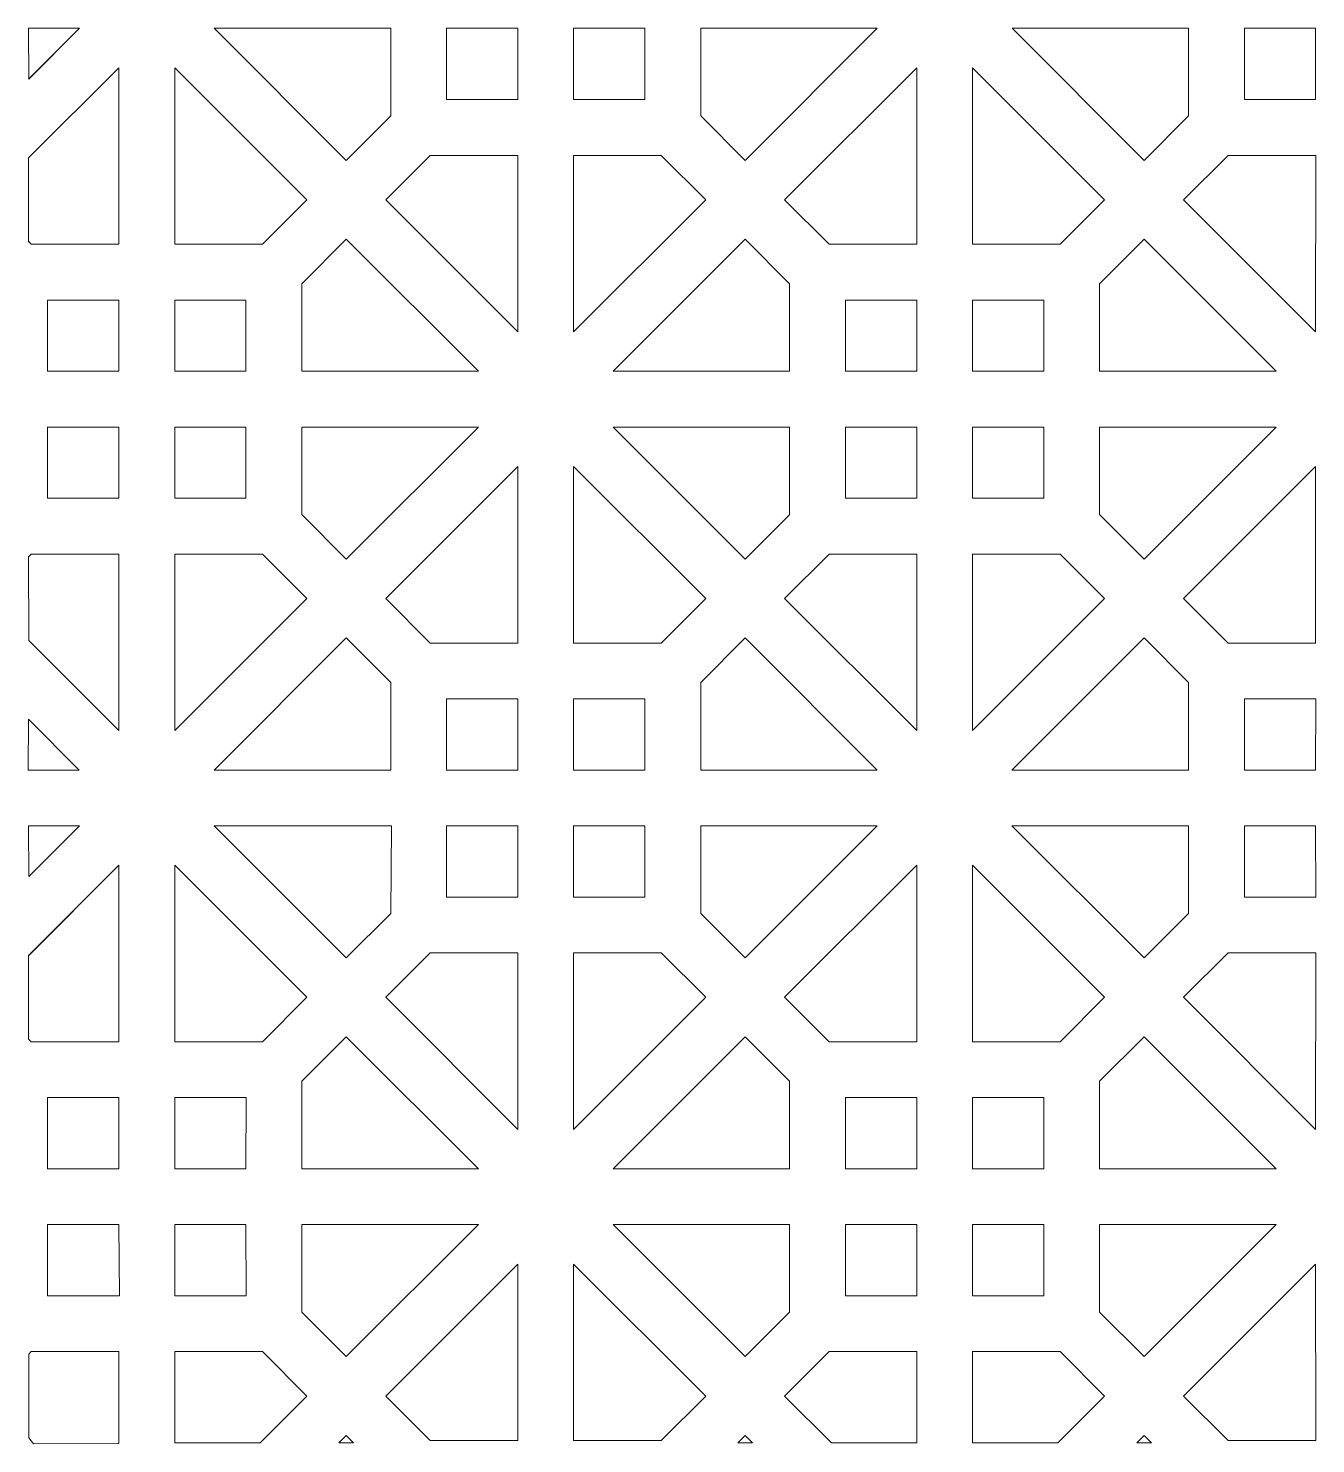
# Model space of a CAD drawing. Header units: centimetres. Extents: x -89 to 89, y -100 to 100.
# Drawn here: x -88.7 to -47.17, y -100.01 to -54.33 of the extents above; entities that cross this region are included whole.
import ezdxf

# ---------------------------------------------------------------- set-up
doc = ezdxf.new("R2010")
doc.units = ezdxf.units.CM
doc.header["$MEASUREMENT"] = 0
doc.layers.add('layer 1', color=7, linetype='Continuous')

msp = doc.modelspace()

# ---------------------------------------------------------------- linework, layer by layer
at = {"layer": 'layer 1', "color": 250, "lineweight": 9}
for points in [[(-88.68716, -55.97206), (-88.68716, -55.97206), (-87.04897, -54.33388), (-87.04897, -54.33388)], [(-88.68716, -55.97206), (-88.68716, -55.97206), (-87.04897, -54.33388), (-87.04897, -54.33388)], [(-88.6033, -97.04199), (-88.6033, -97.04199), (-88.6865, -97.12556), (-88.6865, -97.12556)], [(-88.6033, -97.04199), (-88.6033, -97.04199), (-88.6865, -97.12556), (-88.6865, -97.12556)]]:
    msp.add_open_spline(points, degree=3, dxfattribs=at)
at = {"layer": 'layer 1', "color": 230, "lineweight": 9}
for points, knots in [([(-87.04897, -54.33388), (-87.04897, -54.33388), (-88.68714, -54.3339), (-88.68714, -54.3339), (-88.68714, -54.3339), (-88.68714, -54.3339), (-88.68652, -55.97179), (-88.68652, -55.97179), (-88.68652, -55.97179), (-88.68652, -55.97179), (-87.04897, -54.33388), (-87.04897, -54.33388)], [0, 0, 0, 0, 0.25, 0.25, 0.25, 0.25, 0.5, 0.5, 0.5, 0.5, 1, 1, 1, 1]), ([(-82.70337, -54.3339), (-82.70337, -54.3339), (-78.44156, -58.59571), (-78.44156, -58.59571), (-78.44156, -58.59571), (-78.44156, -58.59571), (-77.00622, -57.16073), (-77.00622, -57.16073), (-77.00622, -57.16073), (-77.00622, -57.16073), (-77.00621, -54.33363), (-77.00621, -54.33363), (-77.00621, -54.33363), (-77.00621, -54.33363), (-82.70337, -54.3339), (-82.70337, -54.3339)], [0, 0, 0, 0, 0.2, 0.2, 0.2, 0.2, 0.4, 0.4, 0.4, 0.4, 0.6, 0.6, 0.6, 0.6, 1, 1, 1, 1]), ([(-75.20685, -54.3339), (-75.20685, -54.3339), (-72.90683, -54.3339), (-72.90683, -54.3339), (-72.90683, -54.3339), (-72.90683, -54.3339), (-72.90619, -56.63359), (-72.90619, -56.63359), (-72.90619, -56.63359), (-72.90619, -56.63359), (-75.20621, -56.63359), (-75.20621, -56.63359), (-75.20621, -56.63359), (-75.20621, -56.63359), (-75.20685, -54.3339), (-75.20685, -54.3339)], [0, 0, 0, 0, 0.2, 0.2, 0.2, 0.2, 0.4, 0.4, 0.4, 0.4, 0.6, 0.6, 0.6, 0.6, 1, 1, 1, 1]), ([(-71.10683, -56.63387), (-71.10683, -56.63387), (-68.80685, -56.63386), (-68.80685, -56.63386), (-68.80685, -56.63386), (-68.80685, -56.63386), (-68.80622, -54.33363), (-68.80622, -54.33363), (-68.80622, -54.33363), (-68.80622, -54.33363), (-71.10619, -54.33364), (-71.10619, -54.33364), (-71.10619, -54.33364), (-71.10619, -54.33364), (-71.10683, -56.63387), (-71.10683, -56.63387)], [0, 0, 0, 0, 0.2, 0.2, 0.2, 0.2, 0.4, 0.4, 0.4, 0.4, 0.6, 0.6, 0.6, 0.6, 1, 1, 1, 1]), ([(-67.00685, -57.16107), (-67.00685, -57.16107), (-67.00685, -54.3339), (-67.00685, -54.3339), (-67.00685, -54.3339), (-67.00685, -54.3339), (-61.30965, -54.33363), (-61.30965, -54.33363), (-61.30965, -54.33363), (-61.30965, -54.33363), (-65.57152, -58.59548), (-65.57152, -58.59548), (-65.57152, -58.59548), (-65.57152, -58.59548), (-67.00685, -57.16107), (-67.00685, -57.16107)], [0, 0, 0, 0, 0.2, 0.2, 0.2, 0.2, 0.4, 0.4, 0.4, 0.4, 0.6, 0.6, 0.6, 0.6, 1, 1, 1, 1]), ([(-51.26808, -54.3339), (-51.26808, -54.3339), (-51.26808, -57.1612), (-51.26808, -57.1612), (-51.26808, -57.1612), (-51.26808, -57.1612), (-52.70208, -58.59556), (-52.70208, -58.59556), (-52.70208, -58.59556), (-52.70208, -58.59556), (-56.96403, -54.33363), (-56.96403, -54.33363), (-56.96403, -54.33363), (-56.96403, -54.33363), (-51.26808, -54.3339), (-51.26808, -54.3339)], [0, 0, 0, 0, 0.2, 0.2, 0.2, 0.2, 0.4, 0.4, 0.4, 0.4, 0.6, 0.6, 0.6, 0.6, 1, 1, 1, 1]), ([(-47.1681, -56.63394), (-47.1681, -56.63394), (-47.1681, -54.3339), (-47.1681, -54.3339), (-47.1681, -54.3339), (-47.1681, -54.3339), (-49.46745, -54.33363), (-49.46745, -54.33363), (-49.46745, -54.33363), (-49.46745, -54.33363), (-49.46744, -56.63367), (-49.46744, -56.63367), (-49.46744, -56.63367), (-49.46744, -56.63367), (-47.1681, -56.63394), (-47.1681, -56.63394)], [0, 0, 0, 0, 0.2, 0.2, 0.2, 0.2, 0.4, 0.4, 0.4, 0.4, 0.6, 0.6, 0.6, 0.6, 1, 1, 1, 1]), ([(-88.68713, -61.21945), (-88.68713, -61.21945), (-88.68715, -58.51765), (-88.68715, -58.51765), (-88.68715, -58.51765), (-88.68715, -58.51765), (-85.77555, -55.60642), (-85.77555, -55.60642), (-85.77555, -55.60642), (-85.77555, -55.60642), (-85.77553, -61.30295), (-85.77553, -61.30295), (-85.77553, -61.30295), (-85.77553, -61.30295), (-88.60275, -61.30295), (-88.60275, -61.30295), (-88.60275, -61.30295), (-88.60275, -61.30295), (-88.68713, -61.21945), (-88.68713, -61.21945)], [0, 0, 0, 0, 0.16666667, 0.16666667, 0.16666667, 0.16666667, 0.33333333, 0.33333333, 0.33333333, 0.33333333, 0.5, 0.5, 0.5, 0.5, 0.66666667, 0.66666667, 0.66666667, 0.66666667, 1, 1, 1, 1]), ([(-79.71433, -59.86854), (-79.71433, -59.86854), (-83.97617, -55.60669), (-83.97617, -55.60669), (-83.97617, -55.60669), (-83.97617, -55.60669), (-83.97553, -61.30295), (-83.97553, -61.30295), (-83.97553, -61.30295), (-83.97553, -61.30295), (-81.14838, -61.30295), (-81.14838, -61.30295), (-81.14838, -61.30295), (-81.14838, -61.30295), (-79.71433, -59.86854), (-79.71433, -59.86854)], [0, 0, 0, 0, 0.2, 0.2, 0.2, 0.2, 0.4, 0.4, 0.4, 0.4, 0.6, 0.6, 0.6, 0.6, 1, 1, 1, 1]), ([(-60.03746, -55.60671), (-60.03746, -55.60671), (-64.29933, -59.86861), (-64.29933, -59.86861), (-64.29933, -59.86861), (-64.29933, -59.86861), (-62.86401, -61.30302), (-62.86401, -61.30302), (-62.86401, -61.30302), (-62.86401, -61.30302), (-60.03682, -61.30302), (-60.03682, -61.30302), (-60.03682, -61.30302), (-60.03682, -61.30302), (-60.03746, -55.60671), (-60.03746, -55.60671)], [0, 0, 0, 0, 0.2, 0.2, 0.2, 0.2, 0.4, 0.4, 0.4, 0.4, 0.6, 0.6, 0.6, 0.6, 1, 1, 1, 1]), ([(-53.97552, -59.86863), (-53.97552, -59.86863), (-58.23746, -55.6067), (-58.23746, -55.6067), (-58.23746, -55.6067), (-58.23746, -55.6067), (-58.23682, -61.30301), (-58.23682, -61.30301), (-58.23682, -61.30301), (-58.23682, -61.30301), (-55.40952, -61.30303), (-55.40952, -61.30303), (-55.40952, -61.30303), (-55.40952, -61.30303), (-53.97552, -59.86863), (-53.97552, -59.86863)], [0, 0, 0, 0, 0.2, 0.2, 0.2, 0.2, 0.4, 0.4, 0.4, 0.4, 0.6, 0.6, 0.6, 0.6, 1, 1, 1, 1]), ([(-77.16877, -59.86851), (-77.16877, -59.86851), (-72.90683, -64.13044), (-72.90683, -64.13044), (-72.90683, -64.13044), (-72.90683, -64.13044), (-72.90619, -58.43359), (-72.90619, -58.43359), (-72.90619, -58.43359), (-72.90619, -58.43359), (-75.73349, -58.43357), (-75.73349, -58.43357), (-75.73349, -58.43357), (-75.73349, -58.43357), (-77.16877, -59.86851), (-77.16877, -59.86851)], [0, 0, 0, 0, 0.2, 0.2, 0.2, 0.2, 0.4, 0.4, 0.4, 0.4, 0.6, 0.6, 0.6, 0.6, 1, 1, 1, 1]), ([(-71.10683, -64.13043), (-71.10683, -64.13043), (-66.84496, -59.86853), (-66.84496, -59.86853), (-66.84496, -59.86853), (-66.84496, -59.86853), (-68.279, -58.43358), (-68.279, -58.43358), (-68.279, -58.43358), (-68.279, -58.43358), (-71.10619, -58.43358), (-71.10619, -58.43358), (-71.10619, -58.43358), (-71.10619, -58.43358), (-71.10683, -64.13043), (-71.10683, -64.13043)], [0, 0, 0, 0, 0.2, 0.2, 0.2, 0.2, 0.4, 0.4, 0.4, 0.4, 0.6, 0.6, 0.6, 0.6, 1, 1, 1, 1]), ([(-51.42994, -59.86862), (-51.42994, -59.86862), (-47.1681, -64.13047), (-47.1681, -64.13047), (-47.1681, -64.13047), (-47.1681, -64.13047), (-47.16746, -58.43367), (-47.16746, -58.43367), (-47.16746, -58.43367), (-47.16746, -58.43367), (-49.99461, -58.43367), (-49.99461, -58.43367), (-49.99461, -58.43367), (-49.99461, -58.43367), (-51.42994, -59.86862), (-51.42994, -59.86862)], [0, 0, 0, 0, 0.2, 0.2, 0.2, 0.2, 0.4, 0.4, 0.4, 0.4, 0.6, 0.6, 0.6, 0.6, 1, 1, 1, 1]), ([(-79.87619, -65.40326), (-79.87619, -65.40326), (-79.87619, -62.57596), (-79.87619, -62.57596), (-79.87619, -62.57596), (-79.87619, -62.57596), (-78.44091, -61.14106), (-78.44091, -61.14106), (-78.44091, -61.14106), (-78.44091, -61.14106), (-74.17896, -65.40299), (-74.17896, -65.40299), (-74.17896, -65.40299), (-74.17896, -65.40299), (-79.87619, -65.40326), (-79.87619, -65.40326)], [0, 0, 0, 0, 0.2, 0.2, 0.2, 0.2, 0.4, 0.4, 0.4, 0.4, 0.6, 0.6, 0.6, 0.6, 1, 1, 1, 1]), ([(-64.13744, -62.57607), (-64.13744, -62.57607), (-64.13744, -65.40324), (-64.13744, -65.40324), (-64.13744, -65.40324), (-64.13744, -65.40324), (-69.83336, -65.40297), (-69.83336, -65.40297), (-69.83336, -65.40297), (-69.83336, -65.40297), (-65.57149, -61.14112), (-65.57149, -61.14112), (-65.57149, -61.14112), (-65.57149, -61.14112), (-64.13744, -62.57607), (-64.13744, -62.57607)], [0, 0, 0, 0, 0.2, 0.2, 0.2, 0.2, 0.4, 0.4, 0.4, 0.4, 0.6, 0.6, 0.6, 0.6, 1, 1, 1, 1]), ([(-48.44092, -65.40324), (-48.44092, -65.40324), (-52.70273, -61.14143), (-52.70273, -61.14143), (-52.70273, -61.14143), (-52.70273, -61.14143), (-54.13679, -62.57587), (-54.13679, -62.57587), (-54.13679, -62.57587), (-54.13679, -62.57587), (-54.1368, -65.40297), (-54.1368, -65.40297), (-54.1368, -65.40297), (-54.1368, -65.40297), (-48.44092, -65.40324), (-48.44092, -65.40324)], [0, 0, 0, 0, 0.2, 0.2, 0.2, 0.2, 0.4, 0.4, 0.4, 0.4, 0.6, 0.6, 0.6, 0.6, 1, 1, 1, 1]), ([(-88.07619, -65.40326), (-88.07619, -65.40326), (-85.77617, -65.40326), (-85.77617, -65.40326), (-85.77617, -65.40326), (-85.77617, -65.40326), (-85.77552, -63.10295), (-85.77552, -63.10295), (-85.77552, -63.10295), (-85.77552, -63.10295), (-88.07555, -63.10295), (-88.07555, -63.10295), (-88.07555, -63.10295), (-88.07555, -63.10295), (-88.07619, -65.40326), (-88.07619, -65.40326)], [0, 0, 0, 0, 0.2, 0.2, 0.2, 0.2, 0.4, 0.4, 0.4, 0.4, 0.6, 0.6, 0.6, 0.6, 1, 1, 1, 1]), ([(-83.97617, -63.10322), (-83.97617, -63.10322), (-83.97617, -65.40326), (-83.97617, -65.40326), (-83.97617, -65.40326), (-83.97617, -65.40326), (-81.67554, -65.40299), (-81.67554, -65.40299), (-81.67554, -65.40299), (-81.67554, -65.40299), (-81.67555, -63.10295), (-81.67555, -63.10295), (-81.67555, -63.10295), (-81.67555, -63.10295), (-83.97617, -63.10322), (-83.97617, -63.10322)], [0, 0, 0, 0, 0.2, 0.2, 0.2, 0.2, 0.4, 0.4, 0.4, 0.4, 0.6, 0.6, 0.6, 0.6, 1, 1, 1, 1]), ([(-60.03746, -63.10327), (-60.03746, -63.10327), (-62.33744, -63.10328), (-62.33744, -63.10328), (-62.33744, -63.10328), (-62.33744, -63.10328), (-62.33679, -65.40297), (-62.33679, -65.40297), (-62.33679, -65.40297), (-62.33679, -65.40297), (-60.03682, -65.40296), (-60.03682, -65.40296), (-60.03682, -65.40296), (-60.03682, -65.40296), (-60.03746, -63.10327), (-60.03746, -63.10327)], [0, 0, 0, 0, 0.2, 0.2, 0.2, 0.2, 0.4, 0.4, 0.4, 0.4, 0.6, 0.6, 0.6, 0.6, 1, 1, 1, 1]), ([(-55.93744, -65.40324), (-55.93744, -65.40324), (-58.23746, -65.40324), (-58.23746, -65.40324), (-58.23746, -65.40324), (-58.23746, -65.40324), (-58.23682, -63.10301), (-58.23682, -63.10301), (-58.23682, -63.10301), (-58.23682, -63.10301), (-55.9368, -63.10301), (-55.9368, -63.10301), (-55.9368, -63.10301), (-55.9368, -63.10301), (-55.93744, -65.40324), (-55.93744, -65.40324)], [0, 0, 0, 0, 0.2, 0.2, 0.2, 0.2, 0.4, 0.4, 0.4, 0.4, 0.6, 0.6, 0.6, 0.6, 1, 1, 1, 1]), ([(-88.07619, -67.20326), (-88.07619, -67.20326), (-85.77617, -67.20326), (-85.77617, -67.20326), (-85.77617, -67.20326), (-85.77617, -67.20326), (-85.77553, -69.50295), (-85.77553, -69.50295), (-85.77553, -69.50295), (-85.77553, -69.50295), (-88.07555, -69.50295), (-88.07555, -69.50295), (-88.07555, -69.50295), (-88.07555, -69.50295), (-88.07619, -67.20326), (-88.07619, -67.20326)], [0, 0, 0, 0, 0.2, 0.2, 0.2, 0.2, 0.4, 0.4, 0.4, 0.4, 0.6, 0.6, 0.6, 0.6, 1, 1, 1, 1]), ([(-83.97617, -69.50323), (-83.97617, -69.50323), (-81.67619, -69.50322), (-81.67619, -69.50322), (-81.67619, -69.50322), (-81.67619, -69.50322), (-81.67556, -67.20299), (-81.67556, -67.20299), (-81.67556, -67.20299), (-81.67556, -67.20299), (-83.97553, -67.203), (-83.97553, -67.203), (-83.97553, -67.203), (-83.97553, -67.203), (-83.97617, -69.50323), (-83.97617, -69.50323)], [0, 0, 0, 0, 0.2, 0.2, 0.2, 0.2, 0.4, 0.4, 0.4, 0.4, 0.6, 0.6, 0.6, 0.6, 1, 1, 1, 1]), ([(-79.87619, -70.03043), (-79.87619, -70.03043), (-79.87619, -67.20326), (-79.87619, -67.20326), (-79.87619, -67.20326), (-79.87619, -67.20326), (-74.17899, -67.20299), (-74.17899, -67.20299), (-74.17899, -67.20299), (-74.17899, -67.20299), (-78.44086, -71.46484), (-78.44086, -71.46484), (-78.44086, -71.46484), (-78.44086, -71.46484), (-79.87619, -70.03043), (-79.87619, -70.03043)], [0, 0, 0, 0, 0.2, 0.2, 0.2, 0.2, 0.4, 0.4, 0.4, 0.4, 0.6, 0.6, 0.6, 0.6, 1, 1, 1, 1]), ([(-64.13744, -67.20324), (-64.13744, -67.20324), (-64.13744, -70.03054), (-64.13744, -70.03054), (-64.13744, -70.03054), (-64.13744, -70.03054), (-65.57144, -71.4649), (-65.57144, -71.4649), (-65.57144, -71.4649), (-65.57144, -71.4649), (-69.83339, -67.20297), (-69.83339, -67.20297), (-69.83339, -67.20297), (-69.83339, -67.20297), (-64.13744, -67.20324), (-64.13744, -67.20324)], [0, 0, 0, 0, 0.2, 0.2, 0.2, 0.2, 0.4, 0.4, 0.4, 0.4, 0.6, 0.6, 0.6, 0.6, 1, 1, 1, 1]), ([(-60.03746, -69.50328), (-60.03746, -69.50328), (-60.03746, -67.20324), (-60.03746, -67.20324), (-60.03746, -67.20324), (-60.03746, -67.20324), (-62.33681, -67.20297), (-62.33681, -67.20297), (-62.33681, -67.20297), (-62.33681, -67.20297), (-62.3368, -69.50301), (-62.3368, -69.50301), (-62.3368, -69.50301), (-62.3368, -69.50301), (-60.03746, -69.50328), (-60.03746, -69.50328)], [0, 0, 0, 0, 0.2, 0.2, 0.2, 0.2, 0.4, 0.4, 0.4, 0.4, 0.6, 0.6, 0.6, 0.6, 1, 1, 1, 1]), ([(-55.93744, -67.20324), (-55.93744, -67.20324), (-58.23746, -67.20324), (-58.23746, -67.20324), (-58.23746, -67.20324), (-58.23746, -67.20324), (-58.23683, -69.50301), (-58.23683, -69.50301), (-58.23683, -69.50301), (-58.23683, -69.50301), (-55.9368, -69.50301), (-55.9368, -69.50301), (-55.9368, -69.50301), (-55.9368, -69.50301), (-55.93744, -67.20324), (-55.93744, -67.20324)], [0, 0, 0, 0, 0.2, 0.2, 0.2, 0.2, 0.4, 0.4, 0.4, 0.4, 0.6, 0.6, 0.6, 0.6, 1, 1, 1, 1]), ([(-48.44087, -67.20324), (-48.44087, -67.20324), (-52.70279, -71.46515), (-52.70279, -71.46515), (-52.70279, -71.46515), (-52.70279, -71.46515), (-54.13681, -70.03022), (-54.13681, -70.03022), (-54.13681, -70.03022), (-54.13681, -70.03022), (-54.1368, -67.20297), (-54.1368, -67.20297), (-54.1368, -67.20297), (-54.1368, -67.20297), (-48.44087, -67.20324), (-48.44087, -67.20324)], [0, 0, 0, 0, 0.2, 0.2, 0.2, 0.2, 0.4, 0.4, 0.4, 0.4, 0.6, 0.6, 0.6, 0.6, 1, 1, 1, 1]), ([(-72.9068, -68.47607), (-72.9068, -68.47607), (-77.16867, -72.73797), (-77.16867, -72.73797), (-77.16867, -72.73797), (-77.16867, -72.73797), (-75.73335, -74.17238), (-75.73335, -74.17238), (-75.73335, -74.17238), (-75.73335, -74.17238), (-72.90616, -74.17238), (-72.90616, -74.17238), (-72.90616, -74.17238), (-72.90616, -74.17238), (-72.9068, -68.47607), (-72.9068, -68.47607)], [0, 0, 0, 0, 0.2, 0.2, 0.2, 0.2, 0.4, 0.4, 0.4, 0.4, 0.6, 0.6, 0.6, 0.6, 1, 1, 1, 1]), ([(-66.84486, -72.73799), (-66.84486, -72.73799), (-71.1068, -68.47606), (-71.1068, -68.47606), (-71.1068, -68.47606), (-71.1068, -68.47606), (-71.10616, -74.17237), (-71.10616, -74.17237), (-71.10616, -74.17237), (-71.10616, -74.17237), (-68.27886, -74.17239), (-68.27886, -74.17239), (-68.27886, -74.17239), (-68.27886, -74.17239), (-66.84486, -72.73799), (-66.84486, -72.73799)], [0, 0, 0, 0, 0.2, 0.2, 0.2, 0.2, 0.4, 0.4, 0.4, 0.4, 0.6, 0.6, 0.6, 0.6, 1, 1, 1, 1]), ([(-47.16813, -68.47605), (-47.16813, -68.47605), (-47.16811, -74.17258), (-47.16811, -74.17258), (-47.16811, -74.17258), (-47.16811, -74.17258), (-49.99469, -74.17231), (-49.99469, -74.17231), (-49.99469, -74.17231), (-49.99469, -74.17231), (-51.42935, -72.73765), (-51.42935, -72.73765), (-51.42935, -72.73765), (-51.42935, -72.73765), (-47.16813, -68.47605), (-47.16813, -68.47605)], [0, 0, 0, 0, 0.2, 0.2, 0.2, 0.2, 0.4, 0.4, 0.4, 0.4, 0.6, 0.6, 0.6, 0.6, 1, 1, 1, 1]), ([(-88.68714, -71.38688), (-88.68714, -71.38688), (-88.60347, -71.3032), (-88.60347, -71.3032), (-88.60347, -71.3032), (-88.60347, -71.3032), (-85.77553, -71.30295), (-85.77553, -71.30295), (-85.77553, -71.30295), (-85.77553, -71.30295), (-85.77553, -76.99953), (-85.77553, -76.99953), (-85.77553, -76.99953), (-85.77553, -76.99953), (-88.6865, -74.08853), (-88.6865, -74.08853), (-88.6865, -74.08853), (-88.6865, -74.08853), (-88.68714, -71.38688), (-88.68714, -71.38688)], [0, 0, 0, 0, 0.16666667, 0.16666667, 0.16666667, 0.16666667, 0.33333333, 0.33333333, 0.33333333, 0.33333333, 0.5, 0.5, 0.5, 0.5, 0.66666667, 0.66666667, 0.66666667, 0.66666667, 1, 1, 1, 1]), ([(-83.97617, -76.99979), (-83.97617, -76.99979), (-79.7143, -72.73789), (-79.7143, -72.73789), (-79.7143, -72.73789), (-79.7143, -72.73789), (-81.14834, -71.30294), (-81.14834, -71.30294), (-81.14834, -71.30294), (-81.14834, -71.30294), (-83.97553, -71.30294), (-83.97553, -71.30294), (-83.97553, -71.30294), (-83.97553, -71.30294), (-83.97617, -76.99979), (-83.97617, -76.99979)], [0, 0, 0, 0, 0.2, 0.2, 0.2, 0.2, 0.4, 0.4, 0.4, 0.4, 0.6, 0.6, 0.6, 0.6, 1, 1, 1, 1]), ([(-64.2993, -72.73796), (-64.2993, -72.73796), (-60.03746, -76.99981), (-60.03746, -76.99981), (-60.03746, -76.99981), (-60.03746, -76.99981), (-60.03682, -71.30301), (-60.03682, -71.30301), (-60.03682, -71.30301), (-60.03682, -71.30301), (-62.86397, -71.30301), (-62.86397, -71.30301), (-62.86397, -71.30301), (-62.86397, -71.30301), (-64.2993, -72.73796), (-64.2993, -72.73796)], [0, 0, 0, 0, 0.2, 0.2, 0.2, 0.2, 0.4, 0.4, 0.4, 0.4, 0.6, 0.6, 0.6, 0.6, 1, 1, 1, 1]), ([(-58.23744, -76.99981), (-58.23744, -76.99981), (-58.23746, -71.30328), (-58.23746, -71.30328), (-58.23746, -71.30328), (-58.23746, -71.30328), (-55.4096, -71.30301), (-55.4096, -71.30301), (-55.4096, -71.30301), (-55.4096, -71.30301), (-53.97494, -72.73767), (-53.97494, -72.73767), (-53.97494, -72.73767), (-53.97494, -72.73767), (-58.23744, -76.99981), (-58.23744, -76.99981)], [0, 0, 0, 0, 0.2, 0.2, 0.2, 0.2, 0.4, 0.4, 0.4, 0.4, 0.6, 0.6, 0.6, 0.6, 1, 1, 1, 1]), ([(-77.00678, -75.44543), (-77.00678, -75.44543), (-77.00678, -78.2726), (-77.00678, -78.2726), (-77.00678, -78.2726), (-77.00678, -78.2726), (-82.7027, -78.27233), (-82.7027, -78.27233), (-82.7027, -78.27233), (-82.7027, -78.27233), (-78.44083, -74.01048), (-78.44083, -74.01048), (-78.44083, -74.01048), (-78.44083, -74.01048), (-77.00678, -75.44543), (-77.00678, -75.44543)], [0, 0, 0, 0, 0.2, 0.2, 0.2, 0.2, 0.4, 0.4, 0.4, 0.4, 0.6, 0.6, 0.6, 0.6, 1, 1, 1, 1]), ([(-61.31026, -78.2726), (-61.31026, -78.2726), (-65.57207, -74.01079), (-65.57207, -74.01079), (-65.57207, -74.01079), (-65.57207, -74.01079), (-67.00613, -75.44523), (-67.00613, -75.44523), (-67.00613, -75.44523), (-67.00613, -75.44523), (-67.00614, -78.27233), (-67.00614, -78.27233), (-67.00614, -78.27233), (-67.00614, -78.27233), (-61.31026, -78.2726), (-61.31026, -78.2726)], [0, 0, 0, 0, 0.2, 0.2, 0.2, 0.2, 0.4, 0.4, 0.4, 0.4, 0.6, 0.6, 0.6, 0.6, 1, 1, 1, 1]), ([(-56.9647, -78.27262), (-56.9647, -78.27262), (-52.70278, -74.01071), (-52.70278, -74.01071), (-52.70278, -74.01071), (-52.70278, -74.01071), (-51.26748, -75.4451), (-51.26748, -75.4451), (-51.26748, -75.4451), (-51.26748, -75.4451), (-51.26749, -78.27235), (-51.26749, -78.27235), (-51.26749, -78.27235), (-51.26749, -78.27235), (-56.9647, -78.27262), (-56.9647, -78.27262)], [0, 0, 0, 0, 0.2, 0.2, 0.2, 0.2, 0.4, 0.4, 0.4, 0.4, 0.6, 0.6, 0.6, 0.6, 1, 1, 1, 1]), ([(-72.9068, -75.97263), (-72.9068, -75.97263), (-75.20678, -75.97264), (-75.20678, -75.97264), (-75.20678, -75.97264), (-75.20678, -75.97264), (-75.20613, -78.27233), (-75.20613, -78.27233), (-75.20613, -78.27233), (-75.20613, -78.27233), (-72.90616, -78.27232), (-72.90616, -78.27232), (-72.90616, -78.27232), (-72.90616, -78.27232), (-72.9068, -75.97263), (-72.9068, -75.97263)], [0, 0, 0, 0, 0.2, 0.2, 0.2, 0.2, 0.4, 0.4, 0.4, 0.4, 0.6, 0.6, 0.6, 0.6, 1, 1, 1, 1]), ([(-68.80678, -78.2726), (-68.80678, -78.2726), (-71.1068, -78.2726), (-71.1068, -78.2726), (-71.1068, -78.2726), (-71.1068, -78.2726), (-71.10616, -75.97237), (-71.10616, -75.97237), (-71.10616, -75.97237), (-71.10616, -75.97237), (-68.80614, -75.97237), (-68.80614, -75.97237), (-68.80614, -75.97237), (-68.80614, -75.97237), (-68.80678, -78.2726), (-68.80678, -78.2726)], [0, 0, 0, 0, 0.2, 0.2, 0.2, 0.2, 0.4, 0.4, 0.4, 0.4, 0.6, 0.6, 0.6, 0.6, 1, 1, 1, 1]), ([(-49.46813, -78.27262), (-49.46813, -78.27262), (-47.16811, -78.27262), (-47.16811, -78.27262), (-47.16811, -78.27262), (-47.16811, -78.27262), (-47.16746, -75.97231), (-47.16746, -75.97231), (-47.16746, -75.97231), (-47.16746, -75.97231), (-49.46749, -75.97231), (-49.46749, -75.97231), (-49.46749, -75.97231), (-49.46749, -75.97231), (-49.46813, -78.27262), (-49.46813, -78.27262)], [0, 0, 0, 0, 0.2, 0.2, 0.2, 0.2, 0.4, 0.4, 0.4, 0.4, 0.6, 0.6, 0.6, 0.6, 1, 1, 1, 1]), ([(-88.69794, -78.27223), (-88.69794, -78.27223), (-88.68713, -76.6344), (-88.68713, -76.6344), (-88.68713, -76.6344), (-88.68713, -76.6344), (-87.05834, -78.27207), (-87.05834, -78.27207), (-87.05834, -78.27207), (-87.05834, -78.27207), (-88.69794, -78.27223), (-88.69794, -78.27223)], [0, 0, 0, 0, 0.25, 0.25, 0.25, 0.25, 0.5, 0.5, 0.5, 0.5, 1, 1, 1, 1]), ([(-88.68714, -80.07261), (-88.68714, -80.07261), (-87.04834, -80.07234), (-87.04834, -80.07234), (-87.04834, -80.07234), (-87.04834, -80.07234), (-88.6865, -81.7105), (-88.6865, -81.7105), (-88.6865, -81.7105), (-88.6865, -81.7105), (-88.68714, -80.07261), (-88.68714, -80.07261)], [0, 0, 0, 0, 0.25, 0.25, 0.25, 0.25, 0.5, 0.5, 0.5, 0.5, 1, 1, 1, 1]), ([(-76.98347, -80.07244), (-76.98347, -80.07244), (-77.00678, -82.8999), (-77.00678, -82.8999), (-77.00678, -82.8999), (-77.00678, -82.8999), (-78.44078, -84.33426), (-78.44078, -84.33426), (-78.44078, -84.33426), (-78.44078, -84.33426), (-82.70273, -80.07233), (-82.70273, -80.07233), (-82.70273, -80.07233), (-82.70273, -80.07233), (-76.98347, -80.07244), (-76.98347, -80.07244)], [0, 0, 0, 0, 0.2, 0.2, 0.2, 0.2, 0.4, 0.4, 0.4, 0.4, 0.6, 0.6, 0.6, 0.6, 1, 1, 1, 1]), ([(-72.9068, -82.37264), (-72.9068, -82.37264), (-72.9068, -80.0726), (-72.9068, -80.0726), (-72.9068, -80.0726), (-72.9068, -80.0726), (-75.20615, -80.07233), (-75.20615, -80.07233), (-75.20615, -80.07233), (-75.20615, -80.07233), (-75.20614, -82.37237), (-75.20614, -82.37237), (-75.20614, -82.37237), (-75.20614, -82.37237), (-72.9068, -82.37264), (-72.9068, -82.37264)], [0, 0, 0, 0, 0.2, 0.2, 0.2, 0.2, 0.4, 0.4, 0.4, 0.4, 0.6, 0.6, 0.6, 0.6, 1, 1, 1, 1]), ([(-68.80678, -80.0726), (-68.80678, -80.0726), (-71.1068, -80.0726), (-71.1068, -80.0726), (-71.1068, -80.0726), (-71.1068, -80.0726), (-71.10617, -82.37237), (-71.10617, -82.37237), (-71.10617, -82.37237), (-71.10617, -82.37237), (-68.80614, -82.37237), (-68.80614, -82.37237), (-68.80614, -82.37237), (-68.80614, -82.37237), (-68.80678, -80.0726), (-68.80678, -80.0726)], [0, 0, 0, 0, 0.2, 0.2, 0.2, 0.2, 0.4, 0.4, 0.4, 0.4, 0.6, 0.6, 0.6, 0.6, 1, 1, 1, 1]), ([(-61.31021, -80.0726), (-61.31021, -80.0726), (-65.57213, -84.33451), (-65.57213, -84.33451), (-65.57213, -84.33451), (-65.57213, -84.33451), (-67.00615, -82.89958), (-67.00615, -82.89958), (-67.00615, -82.89958), (-67.00615, -82.89958), (-67.00614, -80.07233), (-67.00614, -80.07233), (-67.00614, -80.07233), (-67.00614, -80.07233), (-61.31021, -80.0726), (-61.31021, -80.0726)], [0, 0, 0, 0, 0.2, 0.2, 0.2, 0.2, 0.4, 0.4, 0.4, 0.4, 0.6, 0.6, 0.6, 0.6, 1, 1, 1, 1]), ([(-56.96465, -80.07262), (-56.96465, -80.07262), (-52.70284, -84.33443), (-52.70284, -84.33443), (-52.70284, -84.33443), (-52.70284, -84.33443), (-51.2675, -82.89945), (-51.2675, -82.89945), (-51.2675, -82.89945), (-51.2675, -82.89945), (-51.26749, -80.07235), (-51.26749, -80.07235), (-51.26749, -80.07235), (-51.26749, -80.07235), (-56.96465, -80.07262), (-56.96465, -80.07262)], [0, 0, 0, 0, 0.2, 0.2, 0.2, 0.2, 0.4, 0.4, 0.4, 0.4, 0.6, 0.6, 0.6, 0.6, 1, 1, 1, 1]), ([(-49.46813, -80.07262), (-49.46813, -80.07262), (-47.16811, -80.07262), (-47.16811, -80.07262), (-47.16811, -80.07262), (-47.16811, -80.07262), (-47.16747, -82.37231), (-47.16747, -82.37231), (-47.16747, -82.37231), (-47.16747, -82.37231), (-49.46749, -82.37231), (-49.46749, -82.37231), (-49.46749, -82.37231), (-49.46749, -82.37231), (-49.46813, -80.07262), (-49.46813, -80.07262)], [0, 0, 0, 0, 0.2, 0.2, 0.2, 0.2, 0.4, 0.4, 0.4, 0.4, 0.6, 0.6, 0.6, 0.6, 1, 1, 1, 1]), ([(-88.68713, -86.95818), (-88.68713, -86.95818), (-88.68762, -84.2565), (-88.68762, -84.2565), (-88.68762, -84.2565), (-88.68762, -84.2565), (-85.77551, -81.34515), (-85.77551, -81.34515), (-85.77551, -81.34515), (-85.77551, -81.34515), (-85.77551, -87.04173), (-85.77551, -87.04173), (-85.77551, -87.04173), (-85.77551, -87.04173), (-88.6027, -87.04173), (-88.6027, -87.04173), (-88.6027, -87.04173), (-88.6027, -87.04173), (-88.68713, -86.95818), (-88.68713, -86.95818)], [0, 0, 0, 0, 0.16666667, 0.16666667, 0.16666667, 0.16666667, 0.33333333, 0.33333333, 0.33333333, 0.33333333, 0.5, 0.5, 0.5, 0.5, 0.66666667, 0.66666667, 0.66666667, 0.66666667, 1, 1, 1, 1]), ([(-79.71421, -85.60734), (-79.71421, -85.60734), (-83.97615, -81.34541), (-83.97615, -81.34541), (-83.97615, -81.34541), (-83.97615, -81.34541), (-83.97551, -87.04172), (-83.97551, -87.04172), (-83.97551, -87.04172), (-83.97551, -87.04172), (-81.14821, -87.04174), (-81.14821, -87.04174), (-81.14821, -87.04174), (-81.14821, -87.04174), (-79.71421, -85.60734), (-79.71421, -85.60734)], [0, 0, 0, 0, 0.2, 0.2, 0.2, 0.2, 0.4, 0.4, 0.4, 0.4, 0.6, 0.6, 0.6, 0.6, 1, 1, 1, 1]), ([(-60.03747, -81.34541), (-60.03747, -81.34541), (-60.03745, -87.04194), (-60.03745, -87.04194), (-60.03745, -87.04194), (-60.03745, -87.04194), (-62.86403, -87.04167), (-62.86403, -87.04167), (-62.86403, -87.04167), (-62.86403, -87.04167), (-64.29869, -85.60701), (-64.29869, -85.60701), (-64.29869, -85.60701), (-64.29869, -85.60701), (-60.03747, -81.34541), (-60.03747, -81.34541)], [0, 0, 0, 0, 0.2, 0.2, 0.2, 0.2, 0.4, 0.4, 0.4, 0.4, 0.6, 0.6, 0.6, 0.6, 1, 1, 1, 1]), ([(-53.97561, -85.60726), (-53.97561, -85.60726), (-58.23745, -81.34541), (-58.23745, -81.34541), (-58.23745, -81.34541), (-58.23745, -81.34541), (-58.23681, -87.04167), (-58.23681, -87.04167), (-58.23681, -87.04167), (-58.23681, -87.04167), (-55.40966, -87.04167), (-55.40966, -87.04167), (-55.40966, -87.04167), (-55.40966, -87.04167), (-53.97561, -85.60726), (-53.97561, -85.60726)], [0, 0, 0, 0, 0.2, 0.2, 0.2, 0.2, 0.4, 0.4, 0.4, 0.4, 0.6, 0.6, 0.6, 0.6, 1, 1, 1, 1]), ([(-77.16864, -85.60732), (-77.16864, -85.60732), (-72.9068, -89.86917), (-72.9068, -89.86917), (-72.9068, -89.86917), (-72.9068, -89.86917), (-72.90616, -84.17237), (-72.90616, -84.17237), (-72.90616, -84.17237), (-72.90616, -84.17237), (-75.73331, -84.17237), (-75.73331, -84.17237), (-75.73331, -84.17237), (-75.73331, -84.17237), (-77.16864, -85.60732), (-77.16864, -85.60732)], [0, 0, 0, 0, 0.2, 0.2, 0.2, 0.2, 0.4, 0.4, 0.4, 0.4, 0.6, 0.6, 0.6, 0.6, 1, 1, 1, 1]), ([(-71.10678, -89.86917), (-71.10678, -89.86917), (-71.1068, -84.17264), (-71.1068, -84.17264), (-71.1068, -84.17264), (-71.1068, -84.17264), (-68.27894, -84.17237), (-68.27894, -84.17237), (-68.27894, -84.17237), (-68.27894, -84.17237), (-66.84428, -85.60703), (-66.84428, -85.60703), (-66.84428, -85.60703), (-66.84428, -85.60703), (-71.10678, -89.86917), (-71.10678, -89.86917)], [0, 0, 0, 0, 0.2, 0.2, 0.2, 0.2, 0.4, 0.4, 0.4, 0.4, 0.6, 0.6, 0.6, 0.6, 1, 1, 1, 1]), ([(-51.43005, -85.60723), (-51.43005, -85.60723), (-47.16811, -89.86916), (-47.16811, -89.86916), (-47.16811, -89.86916), (-47.16811, -89.86916), (-47.16747, -84.17231), (-47.16747, -84.17231), (-47.16747, -84.17231), (-47.16747, -84.17231), (-49.99477, -84.17229), (-49.99477, -84.17229), (-49.99477, -84.17229), (-49.99477, -84.17229), (-51.43005, -85.60723), (-51.43005, -85.60723)], [0, 0, 0, 0, 0.2, 0.2, 0.2, 0.2, 0.4, 0.4, 0.4, 0.4, 0.6, 0.6, 0.6, 0.6, 1, 1, 1, 1]), ([(-74.17961, -91.14195), (-74.17961, -91.14195), (-78.44142, -86.88014), (-78.44142, -86.88014), (-78.44142, -86.88014), (-78.44142, -86.88014), (-79.87548, -88.31458), (-79.87548, -88.31458), (-79.87548, -88.31458), (-79.87548, -88.31458), (-79.87549, -91.14168), (-79.87549, -91.14168), (-79.87549, -91.14168), (-79.87549, -91.14168), (-74.17961, -91.14195), (-74.17961, -91.14195)], [0, 0, 0, 0, 0.2, 0.2, 0.2, 0.2, 0.4, 0.4, 0.4, 0.4, 0.6, 0.6, 0.6, 0.6, 1, 1, 1, 1]), ([(-69.83404, -91.14198), (-69.83404, -91.14198), (-65.57212, -86.88007), (-65.57212, -86.88007), (-65.57212, -86.88007), (-65.57212, -86.88007), (-64.13682, -88.31446), (-64.13682, -88.31446), (-64.13682, -88.31446), (-64.13682, -88.31446), (-64.13683, -91.14171), (-64.13683, -91.14171), (-64.13683, -91.14171), (-64.13683, -91.14171), (-69.83404, -91.14198), (-69.83404, -91.14198)], [0, 0, 0, 0, 0.2, 0.2, 0.2, 0.2, 0.4, 0.4, 0.4, 0.4, 0.6, 0.6, 0.6, 0.6, 1, 1, 1, 1]), ([(-54.13747, -91.14198), (-54.13747, -91.14198), (-54.13747, -88.31468), (-54.13747, -88.31468), (-54.13747, -88.31468), (-54.13747, -88.31468), (-52.70219, -86.87978), (-52.70219, -86.87978), (-52.70219, -86.87978), (-52.70219, -86.87978), (-48.44024, -91.14171), (-48.44024, -91.14171), (-48.44024, -91.14171), (-48.44024, -91.14171), (-54.13747, -91.14198), (-54.13747, -91.14198)], [0, 0, 0, 0, 0.2, 0.2, 0.2, 0.2, 0.4, 0.4, 0.4, 0.4, 0.6, 0.6, 0.6, 0.6, 1, 1, 1, 1]), ([(-85.77615, -88.84198), (-85.77615, -88.84198), (-88.07613, -88.84199), (-88.07613, -88.84199), (-88.07613, -88.84199), (-88.07613, -88.84199), (-88.07548, -91.14168), (-88.07548, -91.14168), (-88.07548, -91.14168), (-88.07548, -91.14168), (-85.77551, -91.14167), (-85.77551, -91.14167), (-85.77551, -91.14167), (-85.77551, -91.14167), (-85.77615, -88.84198), (-85.77615, -88.84198)], [0, 0, 0, 0, 0.2, 0.2, 0.2, 0.2, 0.4, 0.4, 0.4, 0.4, 0.6, 0.6, 0.6, 0.6, 1, 1, 1, 1]), ([(-81.67613, -91.14195), (-81.67613, -91.14195), (-83.97615, -91.14195), (-83.97615, -91.14195), (-83.97615, -91.14195), (-83.97615, -91.14195), (-83.97551, -88.84172), (-83.97551, -88.84172), (-83.97551, -88.84172), (-83.97551, -88.84172), (-81.67549, -88.84172), (-81.67549, -88.84172), (-81.67549, -88.84172), (-81.67549, -88.84172), (-81.67613, -91.14195), (-81.67613, -91.14195)], [0, 0, 0, 0, 0.2, 0.2, 0.2, 0.2, 0.4, 0.4, 0.4, 0.4, 0.6, 0.6, 0.6, 0.6, 1, 1, 1, 1]), ([(-62.33747, -91.14198), (-62.33747, -91.14198), (-60.03745, -91.14198), (-60.03745, -91.14198), (-60.03745, -91.14198), (-60.03745, -91.14198), (-60.0368, -88.84167), (-60.0368, -88.84167), (-60.0368, -88.84167), (-60.0368, -88.84167), (-62.33683, -88.84167), (-62.33683, -88.84167), (-62.33683, -88.84167), (-62.33683, -88.84167), (-62.33747, -91.14198), (-62.33747, -91.14198)], [0, 0, 0, 0, 0.2, 0.2, 0.2, 0.2, 0.4, 0.4, 0.4, 0.4, 0.6, 0.6, 0.6, 0.6, 1, 1, 1, 1]), ([(-58.23745, -88.84194), (-58.23745, -88.84194), (-58.23745, -91.14198), (-58.23745, -91.14198), (-58.23745, -91.14198), (-58.23745, -91.14198), (-55.93682, -91.14171), (-55.93682, -91.14171), (-55.93682, -91.14171), (-55.93682, -91.14171), (-55.93683, -88.84167), (-55.93683, -88.84167), (-55.93683, -88.84167), (-55.93683, -88.84167), (-58.23745, -88.84194), (-58.23745, -88.84194)], [0, 0, 0, 0, 0.2, 0.2, 0.2, 0.2, 0.4, 0.4, 0.4, 0.4, 0.6, 0.6, 0.6, 0.6, 1, 1, 1, 1]), ([(-85.75284, -95.24183), (-85.75284, -95.24183), (-85.77615, -92.94195), (-85.77615, -92.94195), (-85.77615, -92.94195), (-85.77615, -92.94195), (-88.0755, -92.94168), (-88.0755, -92.94168), (-88.0755, -92.94168), (-88.0755, -92.94168), (-88.07552, -95.24156), (-88.07552, -95.24156), (-88.07552, -95.24156), (-88.07552, -95.24156), (-85.75284, -95.24183), (-85.75284, -95.24183)], [0, 0, 0, 0, 0.2, 0.2, 0.2, 0.2, 0.4, 0.4, 0.4, 0.4, 0.6, 0.6, 0.6, 0.6, 1, 1, 1, 1]), ([(-81.67613, -92.94195), (-81.67613, -92.94195), (-83.97615, -92.94195), (-83.97615, -92.94195), (-83.97615, -92.94195), (-83.97615, -92.94195), (-83.97552, -95.24172), (-83.97552, -95.24172), (-83.97552, -95.24172), (-83.97552, -95.24172), (-81.67549, -95.24172), (-81.67549, -95.24172), (-81.67549, -95.24172), (-81.67549, -95.24172), (-81.67613, -92.94195), (-81.67613, -92.94195)], [0, 0, 0, 0, 0.2, 0.2, 0.2, 0.2, 0.4, 0.4, 0.4, 0.4, 0.6, 0.6, 0.6, 0.6, 1, 1, 1, 1]), ([(-74.17956, -92.94195), (-74.17956, -92.94195), (-78.44148, -97.20386), (-78.44148, -97.20386), (-78.44148, -97.20386), (-78.44148, -97.20386), (-79.8755, -95.76893), (-79.8755, -95.76893), (-79.8755, -95.76893), (-79.8755, -95.76893), (-79.87549, -92.94168), (-79.87549, -92.94168), (-79.87549, -92.94168), (-79.87549, -92.94168), (-74.17956, -92.94195), (-74.17956, -92.94195)], [0, 0, 0, 0, 0.2, 0.2, 0.2, 0.2, 0.4, 0.4, 0.4, 0.4, 0.6, 0.6, 0.6, 0.6, 1, 1, 1, 1]), ([(-69.83399, -92.94198), (-69.83399, -92.94198), (-65.57218, -97.20379), (-65.57218, -97.20379), (-65.57218, -97.20379), (-65.57218, -97.20379), (-64.13684, -95.76881), (-64.13684, -95.76881), (-64.13684, -95.76881), (-64.13684, -95.76881), (-64.13683, -92.94171), (-64.13683, -92.94171), (-64.13683, -92.94171), (-64.13683, -92.94171), (-69.83399, -92.94198), (-69.83399, -92.94198)], [0, 0, 0, 0, 0.2, 0.2, 0.2, 0.2, 0.4, 0.4, 0.4, 0.4, 0.6, 0.6, 0.6, 0.6, 1, 1, 1, 1]), ([(-62.33747, -92.94198), (-62.33747, -92.94198), (-60.03745, -92.94198), (-60.03745, -92.94198), (-60.03745, -92.94198), (-60.03745, -92.94198), (-60.03681, -95.24167), (-60.03681, -95.24167), (-60.03681, -95.24167), (-60.03681, -95.24167), (-62.33683, -95.24167), (-62.33683, -95.24167), (-62.33683, -95.24167), (-62.33683, -95.24167), (-62.33747, -92.94198), (-62.33747, -92.94198)], [0, 0, 0, 0, 0.2, 0.2, 0.2, 0.2, 0.4, 0.4, 0.4, 0.4, 0.6, 0.6, 0.6, 0.6, 1, 1, 1, 1]), ([(-58.23745, -95.24195), (-58.23745, -95.24195), (-55.93747, -95.24194), (-55.93747, -95.24194), (-55.93747, -95.24194), (-55.93747, -95.24194), (-55.93684, -92.94171), (-55.93684, -92.94171), (-55.93684, -92.94171), (-55.93684, -92.94171), (-58.23681, -92.94172), (-58.23681, -92.94172), (-58.23681, -92.94172), (-58.23681, -92.94172), (-58.23745, -95.24195), (-58.23745, -95.24195)], [0, 0, 0, 0, 0.2, 0.2, 0.2, 0.2, 0.4, 0.4, 0.4, 0.4, 0.6, 0.6, 0.6, 0.6, 1, 1, 1, 1]), ([(-54.13747, -95.76915), (-54.13747, -95.76915), (-54.13747, -92.94198), (-54.13747, -92.94198), (-54.13747, -92.94198), (-54.13747, -92.94198), (-48.44027, -92.94171), (-48.44027, -92.94171), (-48.44027, -92.94171), (-48.44027, -92.94171), (-52.70214, -97.20356), (-52.70214, -97.20356), (-52.70214, -97.20356), (-52.70214, -97.20356), (-54.13747, -95.76915), (-54.13747, -95.76915)], [0, 0, 0, 0, 0.2, 0.2, 0.2, 0.2, 0.4, 0.4, 0.4, 0.4, 0.6, 0.6, 0.6, 0.6, 1, 1, 1, 1]), ([(-72.90682, -94.21476), (-72.90682, -94.21476), (-72.9068, -99.91129), (-72.9068, -99.91129), (-72.9068, -99.91129), (-72.9068, -99.91129), (-75.73338, -99.91102), (-75.73338, -99.91102), (-75.73338, -99.91102), (-75.73338, -99.91102), (-77.16804, -98.47636), (-77.16804, -98.47636), (-77.16804, -98.47636), (-77.16804, -98.47636), (-72.90682, -94.21476), (-72.90682, -94.21476)], [0, 0, 0, 0, 0.2, 0.2, 0.2, 0.2, 0.4, 0.4, 0.4, 0.4, 0.6, 0.6, 0.6, 0.6, 1, 1, 1, 1]), ([(-66.84496, -98.47661), (-66.84496, -98.47661), (-71.1068, -94.21476), (-71.1068, -94.21476), (-71.1068, -94.21476), (-71.1068, -94.21476), (-71.10616, -99.91102), (-71.10616, -99.91102), (-71.10616, -99.91102), (-71.10616, -99.91102), (-68.27901, -99.91102), (-68.27901, -99.91102), (-68.27901, -99.91102), (-68.27901, -99.91102), (-66.84496, -98.47661), (-66.84496, -98.47661)], [0, 0, 0, 0, 0.2, 0.2, 0.2, 0.2, 0.4, 0.4, 0.4, 0.4, 0.6, 0.6, 0.6, 0.6, 1, 1, 1, 1]), ([(-47.16808, -94.21479), (-47.16808, -94.21479), (-51.42995, -98.47669), (-51.42995, -98.47669), (-51.42995, -98.47669), (-51.42995, -98.47669), (-49.99463, -99.9111), (-49.99463, -99.9111), (-49.99463, -99.9111), (-49.99463, -99.9111), (-47.16744, -99.9111), (-47.16744, -99.9111), (-47.16744, -99.9111), (-47.16744, -99.9111), (-47.16808, -94.21479), (-47.16808, -94.21479)], [0, 0, 0, 0, 0.2, 0.2, 0.2, 0.2, 0.4, 0.4, 0.4, 0.4, 0.6, 0.6, 0.6, 0.6, 1, 1, 1, 1]), ([(-85.78244, -100.00542), (-85.78244, -100.00542), (-85.77615, -97.04228), (-85.77615, -97.04228), (-85.77615, -97.04228), (-85.77615, -97.04228), (-88.60266, -97.04172), (-88.60266, -97.04172), (-88.60266, -97.04172), (-88.60266, -97.04172), (-88.6865, -97.12556), (-88.6865, -97.12556), (-88.6865, -97.12556), (-88.6865, -97.12556), (-88.68653, -99.8272), (-88.68653, -99.8272), (-88.68653, -99.8272), (-88.68653, -99.8272), (-88.52986, -100.01397), (-88.52986, -100.01397), (-88.52986, -100.01397), (-88.52986, -100.01397), (-85.78244, -100.00542), (-85.78244, -100.00542)], [0, 0, 0, 0, 0.14285714, 0.14285714, 0.14285714, 0.14285714, 0.28571429, 0.28571429, 0.28571429, 0.28571429, 0.42857143, 0.42857143, 0.42857143, 0.42857143, 0.57142857, 0.57142857, 0.57142857, 0.57142857, 0.71428571, 0.71428571, 0.71428571, 0.71428571, 1, 1, 1, 1]), ([(-83.97611, -99.98631), (-83.97611, -99.98631), (-83.97615, -97.04199), (-83.97615, -97.04199), (-83.97615, -97.04199), (-83.97615, -97.04199), (-81.14829, -97.04172), (-81.14829, -97.04172), (-81.14829, -97.04172), (-81.14829, -97.04172), (-79.71363, -98.47638), (-79.71363, -98.47638), (-79.71363, -98.47638), (-79.71363, -98.47638), (-81.2233, -99.98604), (-81.2233, -99.98604), (-81.2233, -99.98604), (-81.2233, -99.98604), (-83.97611, -99.98631), (-83.97611, -99.98631)], [0, 0, 0, 0, 0.16666667, 0.16666667, 0.16666667, 0.16666667, 0.33333333, 0.33333333, 0.33333333, 0.33333333, 0.5, 0.5, 0.5, 0.5, 0.66666667, 0.66666667, 0.66666667, 0.66666667, 1, 1, 1, 1]), ([(-62.78968, -99.98631), (-62.78968, -99.98631), (-60.03746, -99.98631), (-60.03746, -99.98631), (-60.03746, -99.98631), (-60.03746, -99.98631), (-60.03681, -97.04167), (-60.03681, -97.04167), (-60.03681, -97.04167), (-60.03681, -97.04167), (-62.86411, -97.04165), (-62.86411, -97.04165), (-62.86411, -97.04165), (-62.86411, -97.04165), (-64.29875, -98.47632), (-64.29875, -98.47632), (-64.29875, -98.47632), (-64.29875, -98.47632), (-62.78968, -99.98631), (-62.78968, -99.98631)], [0, 0, 0, 0, 0.16666667, 0.16666667, 0.16666667, 0.16666667, 0.33333333, 0.33333333, 0.33333333, 0.33333333, 0.5, 0.5, 0.5, 0.5, 0.66666667, 0.66666667, 0.66666667, 0.66666667, 1, 1, 1, 1]), ([(-58.23746, -99.98631), (-58.23746, -99.98631), (-58.23745, -97.04193), (-58.23745, -97.04193), (-58.23745, -97.04193), (-58.23745, -97.04193), (-55.40962, -97.04166), (-55.40962, -97.04166), (-55.40962, -97.04166), (-55.40962, -97.04166), (-53.97494, -98.47634), (-53.97494, -98.47634), (-53.97494, -98.47634), (-53.97494, -98.47634), (-55.48464, -99.98604), (-55.48464, -99.98604), (-55.48464, -99.98604), (-55.48464, -99.98604), (-58.23746, -99.98631), (-58.23746, -99.98631)], [0, 0, 0, 0, 0.16666667, 0.16666667, 0.16666667, 0.16666667, 0.33333333, 0.33333333, 0.33333333, 0.33333333, 0.5, 0.5, 0.5, 0.5, 0.66666667, 0.66666667, 0.66666667, 0.66666667, 1, 1, 1, 1]), ([(-78.20458, -99.98631), (-78.20458, -99.98631), (-78.44147, -99.74942), (-78.44147, -99.74942), (-78.44147, -99.74942), (-78.44147, -99.74942), (-78.67775, -99.98604), (-78.67775, -99.98604), (-78.67775, -99.98604), (-78.67775, -99.98604), (-78.20458, -99.98631), (-78.20458, -99.98631)], [0, 0, 0, 0, 0.25, 0.25, 0.25, 0.25, 0.5, 0.5, 0.5, 0.5, 1, 1, 1, 1]), ([(-65.33525, -99.98631), (-65.33525, -99.98631), (-65.8091, -99.98631), (-65.8091, -99.98631), (-65.8091, -99.98631), (-65.8091, -99.98631), (-65.57154, -99.74913), (-65.57154, -99.74913), (-65.57154, -99.74913), (-65.57154, -99.74913), (-65.33525, -99.98631), (-65.33525, -99.98631)], [0, 0, 0, 0, 0.25, 0.25, 0.25, 0.25, 0.5, 0.5, 0.5, 0.5, 1, 1, 1, 1]), ([(-52.46591, -99.98631), (-52.46591, -99.98631), (-52.70275, -99.74947), (-52.70275, -99.74947), (-52.70275, -99.74947), (-52.70275, -99.74947), (-52.93896, -99.98604), (-52.93896, -99.98604), (-52.93896, -99.98604), (-52.93896, -99.98604), (-52.46591, -99.98631), (-52.46591, -99.98631)], [0, 0, 0, 0, 0.25, 0.25, 0.25, 0.25, 0.5, 0.5, 0.5, 0.5, 1, 1, 1, 1])]:
    msp.add_open_spline(points, degree=3, knots=knots, dxfattribs=at)
at = {"layer": 'layer 1', "color": 250, "lineweight": 9}
for points, knots in [([(-88.68715, -58.51765), (-88.68715, -58.51765), (-85.77619, -55.60669), (-85.77619, -55.60669), (-85.77619, -55.60669), (-85.77619, -55.60669), (-85.77553, -61.30295), (-85.77553, -61.30295), (-85.77553, -61.30295), (-85.77553, -61.30295), (-88.60275, -61.30295), (-88.60275, -61.30295), (-88.60275, -61.30295), (-88.60275, -61.30295), (-88.68649, -61.21918), (-88.68649, -61.21918)], [0, 0, 0, 0, 0.2, 0.2, 0.2, 0.2, 0.4, 0.4, 0.4, 0.4, 0.6, 0.6, 0.6, 0.6, 1, 1, 1, 1]), ([(-88.68715, -58.51765), (-88.68715, -58.51765), (-85.77619, -55.60669), (-85.77619, -55.60669), (-85.77619, -55.60669), (-85.77619, -55.60669), (-85.77553, -61.30295), (-85.77553, -61.30295), (-85.77553, -61.30295), (-85.77553, -61.30295), (-88.60275, -61.30295), (-88.60275, -61.30295), (-88.60275, -61.30295), (-88.60275, -61.30295), (-88.68649, -61.21918), (-88.68649, -61.21918)], [0, 0, 0, 0, 0.2, 0.2, 0.2, 0.2, 0.4, 0.4, 0.4, 0.4, 0.6, 0.6, 0.6, 0.6, 1, 1, 1, 1]), ([(-88.60334, -87.042), (-88.60334, -87.042), (-85.77551, -87.04173), (-85.77551, -87.04173), (-85.77551, -87.04173), (-85.77551, -87.04173), (-85.77551, -81.34515), (-85.77551, -81.34515), (-85.77551, -81.34515), (-85.77551, -81.34515), (-88.6865, -84.25617), (-88.6865, -84.25617)], [0, 0, 0, 0, 0.25, 0.25, 0.25, 0.25, 0.5, 0.5, 0.5, 0.5, 1, 1, 1, 1]), ([(-88.60334, -87.042), (-88.60334, -87.042), (-85.77551, -87.04173), (-85.77551, -87.04173), (-85.77551, -87.04173), (-85.77551, -87.04173), (-85.77551, -81.34515), (-85.77551, -81.34515), (-85.77551, -81.34515), (-85.77551, -81.34515), (-88.6865, -84.25617), (-88.6865, -84.25617)], [0, 0, 0, 0, 0.25, 0.25, 0.25, 0.25, 0.5, 0.5, 0.5, 0.5, 1, 1, 1, 1])]:
    msp.add_open_spline(points, degree=3, knots=knots, dxfattribs=at)

doc.saveas('drawing.dxf')
